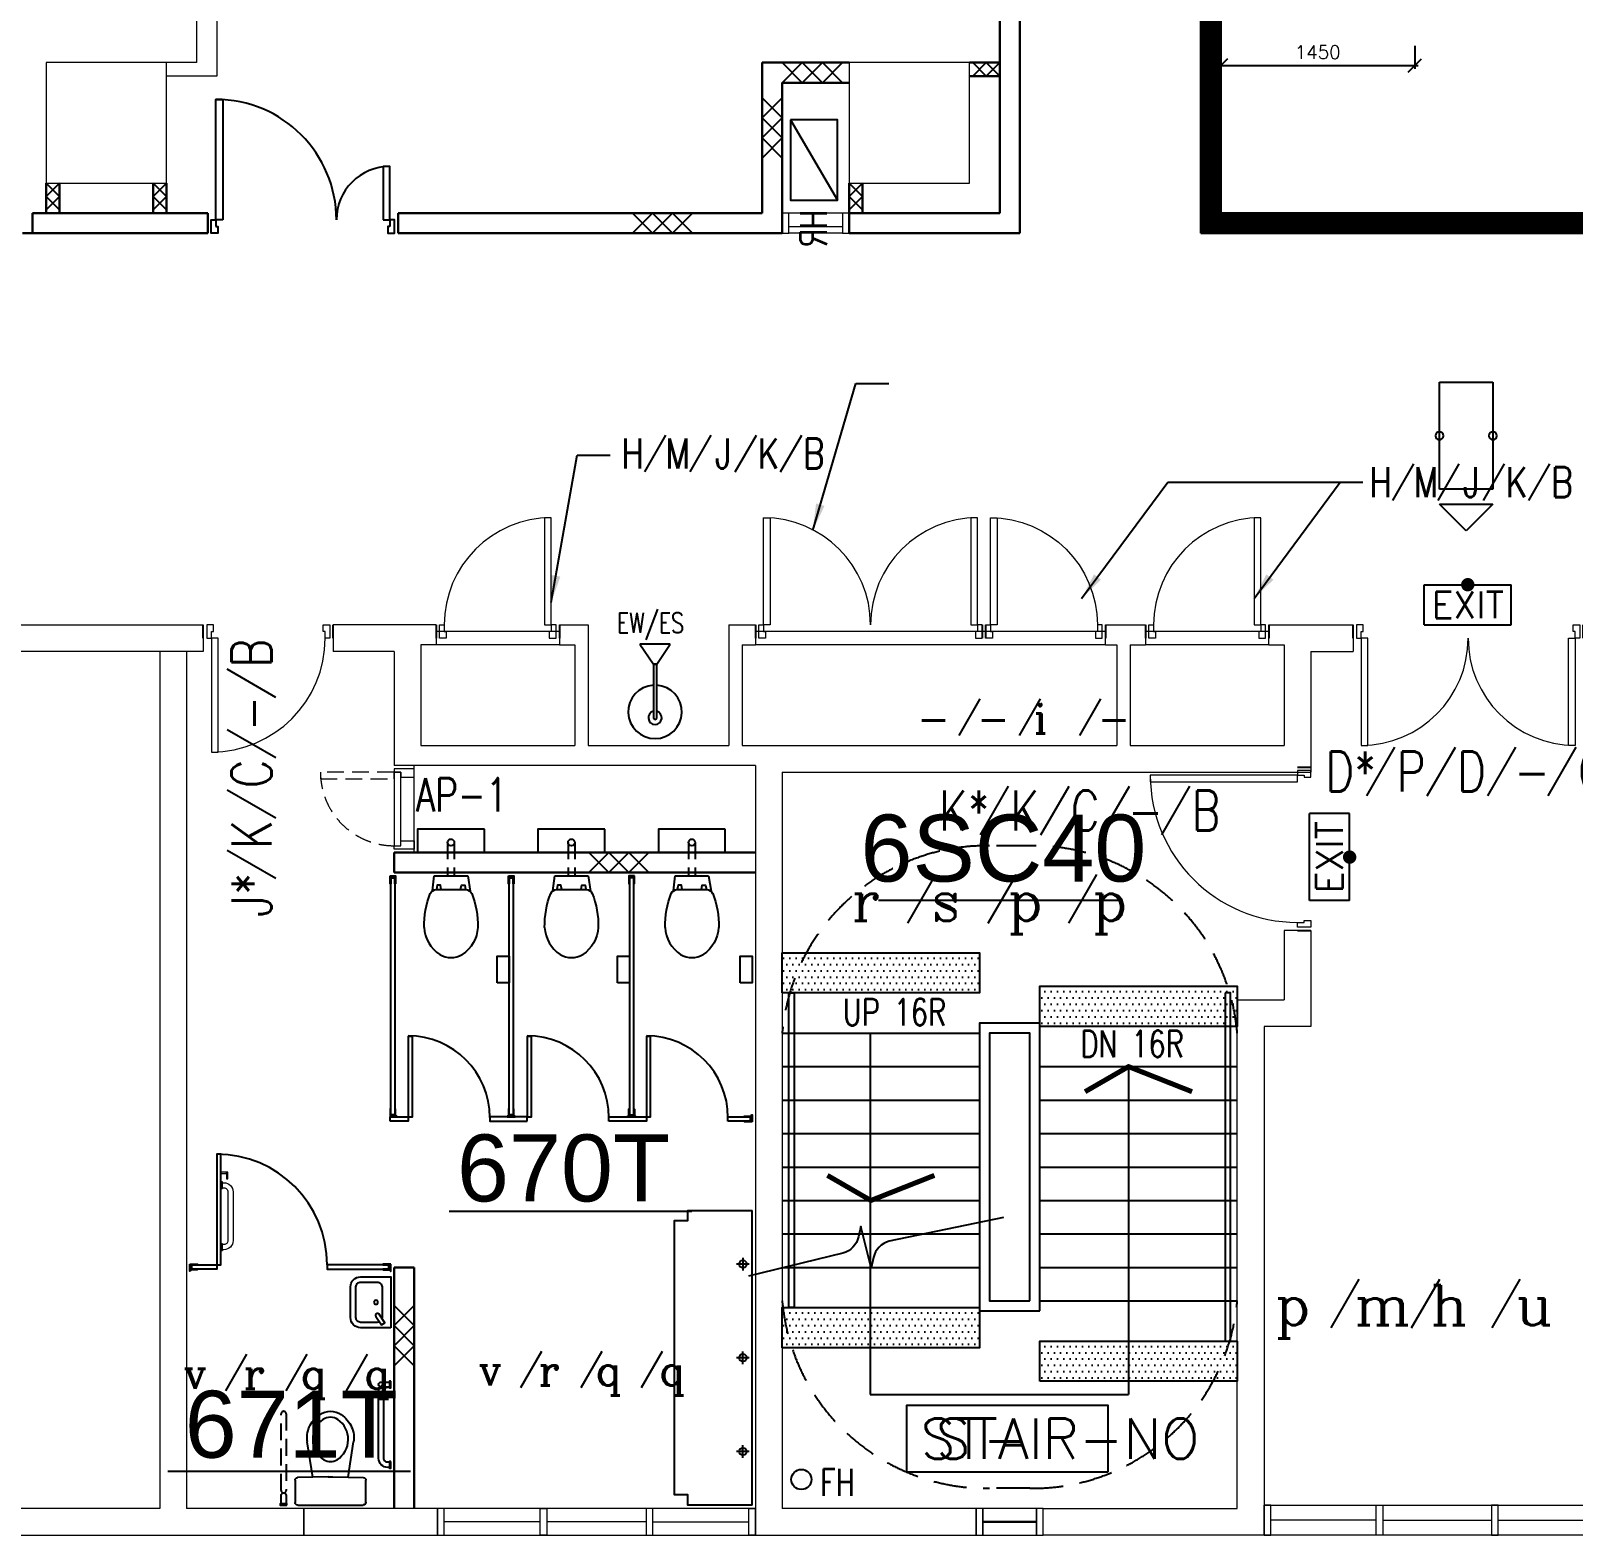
# Model space of a CAD drawing. Header units: millimetres. Extents: x -68474 to 336700, y -113450 to 53663.
# Drawn here: x 221436 to 232959, y -49550 to -38313 of the extents above; entities that cross this region are included whole.
import ezdxf
from ezdxf.enums import TextEntityAlignment as Align

# ---------------------------------------------------------------- set-up
doc = ezdxf.new("R2010")
doc.units = ezdxf.units.MM
doc.header["$LTSCALE"] = 1000
doc.linetypes.add('EC-6thFloor-s6148$0$HIDDEN', pattern=[0.375, 0.25, -0.125])
doc.linetypes.add('EC-6thFloor-s6148$0$HIDDEN2', pattern=[0.1875, 0.125, -0.0625])
for name, color, linetype in [('EC-6thFloor-s6148$0$56', 1, 'Continuous'), ('EC-6thFloor-s6148$0$E-blockwall', 1, 'Continuous'), ('EC-6thFloor-s6148$0$E-fire service', 5, 'Continuous'), ('EC-6thFloor-s6148$0$E-fittment', 13, 'Continuous'), ('EC-6thFloor-s6148$0$ESTAIR', 2, 'Continuous'), ('EC-6thFloor-s6148$0$FS', 5, 'Continuous'), ('EC-6thFloor-s6148$0$MK-DOOR', 2, 'Continuous'), ('EC-6thFloor-s6148$0$MK-FIN', 6, 'Continuous'), ('EC-6thFloor-s6148$0$o-ht', 7, 'Continuous'), ('EC-6thFloor-s6148$0$RAIL', 4, 'Continuous'), ('EC-6thFloor-s6148$0$RM-ID', 3, 'Continuous'), ('EC-6thFloor-s6148$0$TAC-TILE', 9, 'Continuous'), ('EC-6thFloor-s6148$0$TEXT-E', 2, 'Continuous'), ('EC-6thFloor-s6148$0$TOILET PARTITION', 2, 'Continuous'), ('EC-6thFloor-s6148$0$WC', 2, 'Continuous')]:
    doc.layers.add(name, color=color, linetype=linetype)
for name, color, linetype, lineweight in [('EC-6thFloor-s6148$0$ECOLUMN', 7, 'Continuous', 20), ('EC-6thFloor-s6148$0$EDOOR', 5, 'Continuous', 13), ('EC-6thFloor-s6148$0$EPARTITION', 1, 'Continuous', 18), ('EC-6thFloor-s6148$0$ESERVICE', 13, 'Continuous', 20), ('EC-6thFloor-s6148$0$ETHIN', 5, 'Continuous', 13), ('EC-6thFloor-s6148$0$EWALL', 3, 'Continuous', 30), ('EC-6thFloor-s6148$0$EWINDOW', 9, 'Continuous', 9)]:
    doc.layers.add(name, color=color, linetype=linetype, lineweight=lineweight)
doc.styles.add('EC-6thFloor-s6148$0$20S', font='SIMPLEX', dxfattribs={"width": 0.8, "height": 2})
doc.styles.add('EC-6thFloor-s6148$0$ROMANC', font='ROMANC.SHX')
doc.styles.add('EC-6thFloor-s6148$0$ROMANS', font='ROMANS', dxfattribs={"height": 0.2})
doc.styles.add('EC-6thFloor-s6148$0$STANDARD', font='SIMPLEX')
doc.styles.add('EC-6thFloor-s6148$0$T1', font='arial.ttf')
doc.dimstyles.new('EC-6thFloor-s6148$0$DIM-100', dxfattribs={"dimscale": 100, "dimtxt": 2.5, "dimasz": 2, "dimexe": 1, "dimexo": 2, "dimgap": 1, "dimtad": 1, "dimdec": 3, "dimdsep": 46, "dimtxsty": 'EC-6thFloor-s6148$0$ROMANS', "dimblk1": 'EC-6thFloor-s6148$0$_Oblique', "dimblk2": 'EC-6thFloor-s6148$0$_Oblique', "dimsah": 1, "dimcen": 1, "dimdle": 1, "dimclrd": 256, "dimclre": 256, "dimclrt": 2, "dimadec": 0, "dimazin": 0, "dimtfac": 1, "dimtdec": 3, "dimtix": 1, "dimtmove": 2, "dimatfit": 3, "dimfxl": 1, "dimtolj": 1, "dimlwd": -1, "dimlwe": -1, "dimarcsym": 0})
doc.dimstyles.new('EC-6thFloor-s6148$0$new', dxfattribs={"dimscale": 50, "dimtxt": 2, "dimasz": 2, "dimexe": 0.5, "dimexo": 2, "dimgap": 1, "dimtad": 1, "dimdec": 0, "dimzin": 0, "dimdsep": 46, "dimtxsty": 'EC-6thFloor-s6148$0$STANDARD', "dimblk": 'EC-6thFloor-s6148$0$_Oblique', "dimcen": 2, "dimdle": 0.5, "dimclrt": 3, "dimadec": 0, "dimazin": 0, "dimtfac": 1, "dimtdec": 0, "dimtofl": 0, "dimtmove": 0, "dimatfit": 0, "dimfxl": 1, "dimtolj": 1, "dimtzin": 0, "dimarcsym": 0})

# ---------------------------------------------------------------- blocks, each defined once
blk = doc.blocks.new('EC-6thFloor-s6148$0$_Oblique')
at = {"color": 0, "linetype": 'ByBlock', "lineweight": -2}
blk.add_line((-0.5, -0.5), (0.5, 0.5), dxfattribs=at)
blk = doc.blocks.new('*D380')
at = {"layer": 'DEFPOINTS', "color": 0, "transparency": 16777216}
for p in [(230326, -38325), (231776, -38325), (231776, -38572)]:
    blk.add_point(p, dxfattribs=at)
at = {"layer": 'EC-6thFloor-s6148$0$o-ht', "color": 0, "lineweight": -2, "transparency": 16777216}
for p, q in [((230326, -38425), (230326, -38597)), ((231776, -38425), (231776, -38597)), ((230301, -38572), (231801, -38572))]:
    blk.add_line(p, q, dxfattribs=at)
at = {"layer": 'EC-6thFloor-s6148$0$o-ht', "color": 0, "lineweight": -2, "transparency": 16777216, "xscale": 100, "yscale": 100, "zscale": 100, "rotation": 180}
blk.add_blockref('EC-6thFloor-s6148$0$_Oblique', (230326, -38572), dxfattribs=at)
at = {"layer": 'EC-6thFloor-s6148$0$o-ht', "color": 0, "lineweight": -2, "transparency": 16777216, "xscale": 100, "yscale": 100, "zscale": 100}
blk.add_blockref('EC-6thFloor-s6148$0$_Oblique', (231776, -38572), dxfattribs=at)
at = {"layer": 'EC-6thFloor-s6148$0$o-ht', "color": 3, "transparency": 16777216, "insert": (231051, -38472), "char_height": 100, "attachment_point": 5, "style": 'EC-6thFloor-s6148$0$STANDARD'}
blk.add_mtext('\\A1;1450', dxfattribs=at)
blk = doc.blocks.new('EC-6thFloor-s6148$0$BLOCK150')
for p, q in [((0, 0), (150, 150)), ((150, 0), (0, 150)), ((300, 0), (150, 150)), ((150, 0), (300, 150)), ((300, 0), (450, 150)), ((450, 0), (300, 150))]:
    blk.add_line(p, q)
blk = doc.blocks.new('EC-6thFloor-s6148$0$BLOCK100_1')
for p, q in [((0, 200), (-100, 100)), ((0, 100), (-100, 200)), ((0, 0), (-100, 100)), ((0, 100), (-100, 0))]:
    blk.add_line(p, q)
blk = doc.blocks.new('EC-6thFloor-s6148$0$dr_s_800')
for points in [[(-110, 100), (-60, 100), (-60, 900), (-110, 900)], [(-860, 50), (-845, 50), (-845, 0), (-845, 0), (-845, 0), (-895, 0), (-895, 100), (-895, 100), (-895, 100), (-860, 100)], [(-60, 50), (-75, 50), (-75, 0), (-75, 0), (-75, 0), (-25, 0), (-25, 100), (-25, 100), (-25, 100), (-60, 100)]]:
    blk.add_lwpolyline(points, close=True)
at = {"color": 1}
blk.add_arc((-60, 100), 800, 90, 180, dxfattribs=at)
at = {"layer": 'DEFPOINTS'}
for p, q in [((-920, 100), (-920, 0)), ((0, 100), (0, 0))]:
    blk.add_line(p, q, dxfattribs=at)
blk = doc.blocks.new('EC-6thFloor-s6148$0$dr_d_1600')
for points in [[(-1610, 100), (-1660, 100), (-1660, 900), (-1610, 900)], [(-110, 100), (-60, 100), (-60, 900), (-110, 900)], [(-1660, 50), (-1645, 50), (-1645, 0), (-1645, 0), (-1645, 0), (-1695, 0), (-1695, 100), (-1695, 100), (-1695, 100), (-1660, 100)], [(-60, 50), (-75, 50), (-75, 0), (-75, 0), (-75, 0), (-25, 0), (-25, 100), (-25, 100), (-25, 100), (-60, 100)]]:
    blk.add_lwpolyline(points, close=True)
at = {"color": 1}
for centre, start, end in [((-1660, 100), 0, 90), ((-60, 100), 90, 180)]:
    blk.add_arc(centre, 800, start, end, dxfattribs=at)
at = {"layer": 'DEFPOINTS'}
for p, q in [((-1720, 100), (-1720, 0)), ((0, 100), (0, 0))]:
    blk.add_line(p, q, dxfattribs=at)
blk = doc.blocks.new('EC-6thFloor-s6148$0$MK-DOOR')
at = {"color": 1}
for p, q in [((99.5, -21.2), (239.5, 221.2)), ((400.4, -21.2), (540.4, 221.2)), ((701.3, -21.2), (841.3, 221.2)), ((1002.2, -21.2), (1142.2, 221.2))]:
    blk.add_line(p, q, dxfattribs=at)
at = {"style": 'EC-6thFloor-s6148$0$20S', "width": 0.8}
for tag, p in [('1', (19, 100)), ('2', (319.9, 100)), ('3', (620.9, 100)), ('4', (921.8, 100)), ('5', (1222.7, 100))]:
    blk.add_attdef(tag, text='', height=200, dxfattribs=at).set_placement(p, align=Align.MIDDLE)
blk = doc.blocks.new('EC-6thFloor-s6148$0$mk-fin1')
at = {"color": 1}
for p, q in [((280.6, -13.1), (420.6, 229.3)), ((681.6, -13.1), (821.5, 229.3)), ((1082.5, -13.1), (1222.4, 229.3))]:
    blk.add_line(p, q, dxfattribs=at)
at = {"style": 'EC-6thFloor-s6148$0$ROMANC'}
for tag, p in [('1', (85.1, 0)), ('2', (397, 0)), ('3', (776, 0)), ('4', (1198, 0))]:
    blk.add_attdef(tag, p, '', height=200, dxfattribs=at)
blk = doc.blocks.new('EC-6thFloor-s6148$0$FS5A')
for p, q in [((-325, 0), (-325, 300)), ((-325, 300), (325, 300)), ((325, 0), (325, 300)), ((-325, 0), (325, 0))]:
    blk.add_line(p, q)
at = {"const_width": 50}
blk.add_lwpolyline([(-25, 0, 1), (25, 0, 1)], format="xyb", close=True, dxfattribs=at)
at = {"color": 2, "style": 'EC-6thFloor-s6148$0$STANDARD'}
blk.add_text('EXIT', height=200, dxfattribs=at).set_placement((0, 150), align=Align.MIDDLE)
blk = doc.blocks.new('EC-6thFloor-s6148$0$FS5B')
for p, q in [((-325, 0), (-325, 300)), ((-325, 300), (325, 300)), ((325, 0), (325, 300)), ((-325, 0), (325, 0))]:
    blk.add_line(p, q)
at = {"const_width": 50}
blk.add_lwpolyline([(-25, 300, 1), (25, 300, 1)], format="xyb", close=True, dxfattribs=at)
at = {"color": 2, "style": 'EC-6thFloor-s6148$0$STANDARD'}
blk.add_text('EXIT', height=200, dxfattribs=at).set_placement((0, 150), align=Align.MIDDLE)
blk = doc.blocks.new('EC-6thFloor-s6148$0$dr_s_1100')
for points in [[(-110, 100), (-60, 100), (-60, 1200), (-110, 1200)], [(-1160, 50), (-1145, 50), (-1145, 0), (-1145, 0), (-1145, 0), (-1195, 0), (-1195, 100), (-1195, 100), (-1195, 100), (-1160, 100)], [(-60, 50), (-75, 50), (-75, 0), (-75, 0), (-75, 0), (-25, 0), (-25, 100), (-25, 100), (-25, 100), (-60, 100)]]:
    blk.add_lwpolyline(points, close=True)
at = {"color": 1}
blk.add_arc((-60, 100), 1100, 90, 180, dxfattribs=at)
at = {"layer": 'DEFPOINTS'}
for p, q in [((-1220, 100), (-1220, 0)), ((0, 100), (0, 0))]:
    blk.add_line(p, q, dxfattribs=at)
blk = doc.blocks.new('EC-6thFloor-s6148$0$FS')
blk.add_circle((0, 0), 75)
at = {"style": 'EC-6thFloor-s6148$0$STANDARD', "width": 0.75}
for tag, p, height in [('FS', (-638, -75), 200), ('2', (-329, -75), 100)]:
    blk.add_attdef(tag, p, '', height=height, dxfattribs=at)
blk = doc.blocks.new('EC-6thFloor-s6148$0$dr_s_850')
for points in [[(-110, 100), (-60, 100), (-60, 950), (-110, 950)], [(-910, 50), (-895, 50), (-895, 0), (-895, 0), (-895, 0), (-945, 0), (-945, 100), (-945, 100), (-945, 100), (-910, 100)], [(-60, 50), (-75, 50), (-75, 0), (-75, 0), (-75, 0), (-25, 0), (-25, 100), (-25, 100), (-25, 100), (-60, 100)]]:
    blk.add_lwpolyline(points, close=True)
at = {"color": 1}
blk.add_arc((-60, 100), 850, 90, 180, dxfattribs=at)
at = {"layer": 'DEFPOINTS'}
for p, q in [((-970, 100), (-970, 0)), ((0, 100), (0, 0))]:
    blk.add_line(p, q, dxfattribs=at)
blk = doc.blocks.new('EC-6thFloor-s6148$0$door rail')
for points in [[(-306, 0), (-306, -10), (-256, -10), (-256, 0)], [(156, 0), (156, -10), (206, -10), (206, 0)], [(230, -40), (230, -50), (280, -50), (280, -40)], [(270, -40), (280, -40), (280, 0), (270, 0)]]:
    blk.add_lwpolyline(points, close=True)
for points in [[(200, -10), (200, -22, -0.414214), (132, -90), (-232, -90, -0.414214), (-300, -22), (-300, -10)], [(162, -10), (162, -22, -0.414214), (132, -52), (-232, -52, -0.414214), (-262, -22), (-262, -10)]]:
    blk.add_lwpolyline(points, format="xyb")
blk = doc.blocks.new('EC-6thFloor-s6148$0$wc_type1_p')
at = {"linetype": 'EC-6thFloor-s6148$0$HIDDEN2'}
for p, q in [((-25, 250), (-25, 0)), ((25, 250), (25, 0))]:
    blk.add_line(p, q, dxfattribs=at)
for p, q in [((-125, 0), (-143, -115)), ((125, 0), (-125, 0)), ((109, -103), (-110, -103)), ((138, -112), (125, 0))]:
    blk.add_line(p, q)
blk.add_lwpolyline([(-250, 350), (250, 350), (250, 175), (-250, 175)], close=True)
for points in [[(-72, -103), (-78, -69), (-103, -69), (-109, -103)], [(72, -103), (78, -69), (103, -69), (109, -103)]]:
    blk.add_lwpolyline(points)
for points in [[(-200, -385, 0.237657), (-85, -588, 0.25773)], [(200, -385, -0.237657), (84, -588, -0.25773)], [(84, -588, -0.26718), (-85, -588, -3.444273)]]:
    blk.add_lwpolyline(points, format="xyb")
for centre, radius, start, end in [((-110, -153), 50, 90, 154.6389), ((109, -153), 50, 25.3611, 90), ((467, -373), 668, 158.7678, 181.056), ((-468, -373), 668, 358.944, 21.2322)]:
    blk.add_arc(centre, radius, start, end)
at = {"extrusion": (0, 0, -1)}
blk.add_ellipse((0, 250), major_axis=(17.7, 17.7), ratio=1, start_param=0.785398, end_param=7.068583, dxfattribs=at)
blk = doc.blocks.new('EC-6thFloor-s6148$0$WC2', base_point=(-30532, 39856))
at = {"layer": 'EC-6thFloor-s6148$0$WC'}
for p, q in [((-30797, 39671), (-30797, 39836)), ((-30777, 39856), (-30287, 39856)), ((-30267, 39836), (-30267, 39671)), ((-30550, 39646), (-30778, 39651)), ((-30664, 39648), (-30705, 39385)), ((-30514, 39646), (-30287, 39651)), ((-30400, 39648), (-30359, 39385))]:
    blk.add_line(p, q, dxfattribs=at)
blk.add_lwpolyline([(-30483, 39518, -0.532735), (-30476, 39217, -0.289578), (-30588, 39217, -0.532735), (-30581, 39518, -0.261816)], format="xyb", close=True, dxfattribs=at)
for centre, radius, start, end in [((-30777, 39836), 20, 90, 180), ((-30287, 39835), 20, 0, 90), ((-30777, 39671), 20, 180, 268.7241), ((-30532, 40446), 800, 268.7241, 271.2759), ((-30287, 39671), 20, 271.2759, 0), ((-30507, 39354), 200, 171.1648, 203.6716), ((-30557, 39354), 200, 336.3284, 8.8352), ((-30484, 39365), 226, 203.6716, 234.991), ((-30532, 39306), 150, 237.7003, 302.2997), ((-30581, 39365), 226, 305.009, 336.3284)]:
    blk.add_arc(centre, radius, start, end, dxfattribs=at)
blk = doc.blocks.new('EC-6thFloor-s6148$0$BASIN-D')
for points in [[(-190, 0), (-190, -225, 0.414214), (-115, -300), (115, -300, 0.414214), (190, -225), (190, 0)], [(-106, -111), (-169, -70), (-153, -45), (-90, -86, -1)]]:
    blk.add_lwpolyline(points, format="xyb", close=True)
blk.add_lwpolyline([(-147, -85, 0.11136), (-150, -100), (-150, -225, 0.414214), (-115, -260), (115, -260, 0.414214), (150, -225), (150, -100, 0.414214), (115, -65), (-115, -65, 0.046026), (-121, -66, 0.116071)], format="xyb")
blk.add_circle((0, -110), 15)

msp = doc.modelspace()

# ---------------------------------------------------------------- hatches: boundary and pattern name
at = {"layer": 'EC-6thFloor-s6148$0$o-ht'}
h = msp.add_hatch(dxfattribs=at)
h.set_pattern_fill('ANSI31', color=256, scale=50, style=0)
h.set_pattern_definition([(45, (0, 0), (-4.41941738, 4.41941738), [])])
h.paths.add_polyline_path([(230326.5, -32010), (230176.5, -32010), (230176.5, -39825), (236320.5, -39825), (236320.5, -39675), (230326.5, -39675)])
h.paths.add_polyline_path([(233650, -39450), (233550, -39450), (233550, -39675), (233650, -39675)], flags=17)
h.paths.add_polyline_path([(234450, -39450), (234350, -39450), (234350, -39675), (234450, -39675)], flags=17)
at = {"layer": 'EC-6thFloor-s6148$0$TAC-TILE'}
h = msp.add_hatch(dxfattribs=at)
h.set_pattern_fill('DOTS', scale=750, angle=360, style=0)
h.set_pattern_definition([(180, (220192.75, -34318.24), (-23.4375, -46.875), [0, -46.875])])
h.paths.add_polyline_path([(227050, -45500), (227050, -45200), (228525, -45200), (228525, -45500)])
h = msp.add_hatch(dxfattribs=at)
h.set_pattern_fill('DOTS', scale=750, angle=360, style=0)
h.set_pattern_definition([(180, (222192.75, -34568.24), (-23.4375, -46.875), [0, -46.875])])
h.paths.add_polyline_path([(228975, -45750), (228975, -45450), (230450, -45450), (230450, -45750)])
h = msp.add_hatch(dxfattribs=at)
h.set_pattern_fill('DOTS', scale=750, angle=360, style=0)
h.set_pattern_definition([(180, (220192.75, -36968.24), (-23.4375, -46.875), [0, -46.875])])
h.paths.add_polyline_path([(227050, -48150), (227050, -47850), (228525, -47850), (228525, -48150)])
h = msp.add_hatch(dxfattribs=at)
h.set_pattern_fill('DOTS', scale=750, angle=360, style=0)
h.set_pattern_definition([(180, (222192.75, -37218.24), (-23.4375, -46.875), [0, -46.875])])
h.paths.add_polyline_path([(228975, -48400), (228975, -48100), (230450, -48100), (230450, -48400)])

# ---------------------------------------------------------------- linework, layer by layer
at = {"color": 7}
msp.add_line((227112.6, -38977.3), (227462.6, -39577.3), dxfattribs=at)
for points in [[(222869.5, -39725), (222819.5, -39725), (222819.5, -38825), (222869.5, -38825)], [(227112.6, -38977.3), (227112.6, -39577.3), (227462.6, -39577.3), (227462.6, -38977.3)], [(224069.5, -39725), (224119.5, -39725), (224119.5, -39325), (224069.5, -39325)], [(222819.5, -39775), (222834.5, -39775), (222834.5, -39825), (222834.5, -39825), (222834.5, -39825), (222784.5, -39825), (222784.5, -39725), (222784.5, -39725), (222784.5, -39725), (222819.5, -39725)], [(224119.5, -39775), (224104.5, -39775), (224104.5, -39825), (224104.5, -39825), (224104.5, -39825), (224154.5, -39825), (224154.5, -39725), (224154.5, -39725), (224154.5, -39725), (224119.5, -39725)], [(229482.3, -49078.9), (227982.3, -49078.9), (227982.3, -48578.9), (229482.3, -48578.9)]]:
    msp.add_lwpolyline(points, close=True, dxfattribs=at)
for centre, radius, start, end in [((222819.5, -39725), 900, 0, 90), ((224119.5, -39725), 400, 90, 180)]:
    msp.add_arc(centre, radius, start, end, dxfattribs=at)
at = {"layer": 'EC-6thFloor-s6148$0$56', "color": 7, "linetype": 'Continuous'}
msp.add_lwpolyline([(232360.1, -41337.5), (232360.1, -41336.9), (232359.8, -41336.9), (232359.8, -41337.5)], close=True, dxfattribs=at)
at = {"layer": 'EC-6thFloor-s6148$0$E-fittment', "color": 7}
for p, q in [((225987.5, -42894), (226087.5, -43044)), ((226212.5, -42894), (225987.5, -42894)), ((226112.5, -43044), (226212.5, -42894)), ((226112.5, -43044), (226087.5, -43044)), ((226087.5, -43044), (226112.5, -43044)), ((226087.5, -43044), (226087.5, -43444)), ((226112.5, -43444), (226112.5, -43044)), ((226825, -49325), (226825, -47125)), ((226804.1, -47525), (226709.1, -47525)), ((226756.6, -47477.5), (226756.6, -47572.5)), ((226804.1, -48225), (226709.1, -48225)), ((226756.6, -48272.5), (226756.6, -48177.5)), ((226804.1, -48925), (226709.1, -48925)), ((226756.6, -48972.5), (226756.6, -48877.5))]:
    msp.add_line(p, q, dxfattribs=at)
for points in [[(224919.2, -45425), (224919.2, -45225), (225009, -45225), (225009, -45425), (224919.2, -45425)], [(225819.2, -45425), (225819.2, -45225), (225909, -45225), (225909, -45425), (225819.2, -45425)], [(226735.2, -45425), (226735.2, -45225), (226825, -45225), (226825, -45425), (226735.2, -45425)], [(226825, -49325), (226345, -49325), (226345, -49250), (226245, -49250), (226245, -47200), (226345, -47200), (226345, -47125), (226825, -47125)], [(224103, -48406), (224115, -48406)]]:
    msp.add_lwpolyline(points, dxfattribs=at)
for points in [[(224115, -48444), (224054, -48444, -1), (224054, -48406), (224115, -48406)], [(224115, -49044), (224103, -49044, -0.4142136), (224035, -48976), (224035, -48474, -0.1277819), (224043.6, -48440.9)], [(224115, -49006), (224103, -49006, -0.4142136), (224073, -48976), (224073, -48474, -0.4142136), (224103, -48444), (224115, -48444)], [(223306, -49315), (223306, -49254, -1), (223344, -49254), (223344, -49315)]]:
    msp.add_lwpolyline(points, format="xyb", dxfattribs=at)
for points in [[(224125, -48400), (224115, -48400), (224115, -48450), (224125, -48450)], [(224125, -49000), (224115, -49000), (224115, -49050), (224125, -49050)], [(223350, -49325), (223350, -49315), (223300, -49315), (223300, -49325)], [(223350, -49325), (223350, -49315), (223300, -49315), (223300, -49325)]]:
    msp.add_lwpolyline(points, close=True, dxfattribs=at)
at = {"layer": 'EC-6thFloor-s6148$0$E-fittment', "color": 7, "linetype": 'EC-6thFloor-s6148$0$HIDDEN2'}
msp.add_lwpolyline([(223306, -49216), (223306, -48644, -1), (223344, -48644), (223344, -49216, -1)], format="xyb", close=True, dxfattribs=at)
at = {"layer": 'EC-6thFloor-s6148$0$E-fittment', "color": 7}
for centre in [(226756.6, -47525), (226756.6, -48225), (226756.6, -48925)]:
    msp.add_circle(centre, 28.1, dxfattribs=at)
for centre, major_axis, ratio, start_param, end_param in [((226100, -43400), (200, 0), 1, 1.6333069, 7.7914107), ((226100, -43444), (-35.4, 35.4), 1, -0.5327179, 5.2451069), ((226100, -43444), (9.37, 9.37), 0.8955315, 2.3011372, 5.4427298)]:
    msp.add_ellipse(centre, major_axis=major_axis, ratio=ratio, start_param=start_param, end_param=end_param, dxfattribs=at)
at = {"layer": 'EC-6thFloor-s6148$0$ECOLUMN', "color": 7}
for p, q in [((222450, -38550), (221550, -38550)), ((221550, -38550), (221550, -39450)), ((222450, -39450), (222450, -38550)), ((228450, -38550), (227550, -38550)), ((227550, -38550), (227550, -39450)), ((228450, -39450), (228450, -38550)), ((221550, -39450), (222450, -39450)), ((227550, -39450), (228450, -39450)), ((223695, -42750), (223695, -42950)), ((224465, -42750), (223695, -42750)), ((224465, -42750), (224465, -42900)), ((225385, -42750), (225385, -42900)), ((225385, -42750), (225600, -42750)), ((225600, -42750), (225600, -43650)), ((226650, -42750), (226850, -42750)), ((226650, -42750), (226650, -43650)), ((226850, -42750), (226850, -42900)), ((229465, -42900), (229465, -42750)), ((229465, -42750), (229765, -42750)), ((229765, -42750), (229765, -42900)), ((230685, -42900), (230685, -42750)), ((230685, -42750), (231315, -42750)), ((231315, -42750), (231315, -42950)), ((222400, -42950), (222400, -49350)), ((222600, -42950), (222600, -49350)), ((224150, -42950), (223695, -42950)), ((224150, -42950), (224150, -43800)), ((224465, -42900), (224350, -42900)), ((224350, -42900), (224350, -43650)), ((225385, -42900), (225500, -42900)), ((225500, -42900), (225500, -43650)), ((226750, -42900), (226850, -42900)), ((226750, -42900), (226750, -43650)), ((229465, -42900), (229550, -42900)), ((229550, -42900), (229550, -43650)), ((229650, -42900), (229765, -42900)), ((229650, -42900), (229650, -43650)), ((230685, -42900), (230800, -42900)), ((230800, -42900), (230800, -43650)), ((231000, -42950), (231315, -42950)), ((231000, -42950), (231000, -43850)), ((224350, -43650), (225500, -43650)), ((225600, -43650), (226650, -43650)), ((226750, -43650), (229550, -43650)), ((229650, -43650), (230800, -43650)), ((226850, -43800), (224150, -43800)), ((226850, -43800), (226850, -49550)), ((227050, -43850), (227050, -49350)), ((227050, -43850), (231000, -43850)), ((230800, -45032.5), (230800, -45550)), ((231000, -45032.5), (230800, -45032.5)), ((231000, -45032.5), (231000, -45750)), ((230450, -45550), (230800, -45550))]:
    msp.add_line(p, q, dxfattribs=at)
for points in [[(218525, -42750), (222725, -42750), (222725, -42950), (218525, -42950)], [(223475, -49550), (224475, -49550), (224475, -49350), (223475, -49350)]]:
    msp.add_lwpolyline(points, close=True, dxfattribs=at)
for points in [[(230650, -49550), (230650, -49550), (229000, -49550), (229000, -49350), (230450, -49350), (230450, -45550)], [(231000, -45750), (230650, -45750), (230650, -49550), (230650, -49550)], [(222400, -49350), (220425, -49350), (220425, -49550), (223475, -49550), (223475, -49350), (222600, -49350)], [(226850, -49550), (226850, -49550), (226850, -49550), (228500, -49550), (228500, -49350), (227050, -49350)]]:
    msp.add_lwpolyline(points, dxfattribs=at)
at = {"layer": 'EC-6thFloor-s6148$0$EPARTITION', "color": 7}
for points in [[(222825, -29300), (222825, -38650), (222450, -38650)], [(222675, -29300), (222675, -38550), (222450, -38550)]]:
    msp.add_lwpolyline(points, dxfattribs=at)
at = {"layer": 'EC-6thFloor-s6148$0$ESERVICE'}
msp.add_line((224300, -44450), (224300, -43800), dxfattribs=at)
at = {"layer": 'EC-6thFloor-s6148$0$ESERVICE', "linetype": 'EC-6thFloor-s6148$0$HIDDEN2'}
msp.add_lwpolyline([(223600, -43850), (223600, -43900), (224150, -43900), (224150, -43850)], close=True, dxfattribs=at)
at = {"layer": 'EC-6thFloor-s6148$0$ESERVICE'}
for points in [[(224200, -43887), (224300, -43887), (224300, -43825), (224150, -43825), (224150, -43850), (224200, -43850)], [(224150, -44400), (224200, -44400), (224200, -43850), (224150, -43850)], [(224200, -44363), (224300, -44363), (224300, -44425), (224150, -44425), (224150, -44400), (224200, -44400)]]:
    msp.add_lwpolyline(points, close=True, dxfattribs=at)
at = {"layer": 'EC-6thFloor-s6148$0$ESERVICE', "linetype": 'EC-6thFloor-s6148$0$HIDDEN2'}
msp.add_arc((224150, -43850), 550, 179.9997, 275.21564, dxfattribs=at)
at = {"layer": 'EC-6thFloor-s6148$0$ESTAIR', "color": 7}
for p, q in [((227050, -45800), (228525, -45800)), ((227706, -45800), (227706, -48500)), ((227050, -46050), (228525, -46050)), ((228975, -46050), (230450, -46050)), ((229637.5, -46037.5), (229637.5, -48500)), ((227050, -46300), (228525, -46300)), ((228975, -46300), (230450, -46300)), ((227050, -46550), (228525, -46550)), ((228975, -46550), (230450, -46550)), ((227050, -46800), (228525, -46800)), ((228975, -46800), (230450, -46800)), ((227050, -47050), (228525, -47050)), ((228975, -47050), (230450, -47050)), ((227050, -47300), (228525, -47300)), ((228975, -47300), (230450, -47300)), ((227050, -47550), (228525, -47550)), ((228975, -47550), (230450, -47550)), ((228975, -47800), (230450, -47800)), ((227706, -48500), (229637.5, -48500))]:
    msp.add_line(p, q, dxfattribs=at)
at = {"layer": 'EC-6thFloor-s6148$0$ESTAIR', "color": 7, "linetype": 'EC-6thFloor-s6148$0$HIDDEN'}
for points in [[(230450, -45800, 0.3926446), (228900, -44400), (228600, -44400, 0.3926446), (227050, -45800)], [(230450, -47800, -0.3926446), (228900, -49200), (228600, -49200, -0.3926446), (227050, -47800)]]:
    msp.add_lwpolyline(points, format="xyb", dxfattribs=at)
at = {"layer": 'EC-6thFloor-s6148$0$ESTAIR', "color": 7, "const_width": 37.5}
for points in [[(229312.7, -46237.5), (229637.5, -46050), (230112.2, -46237.5)], [(227387.7, -46862.5), (227712.5, -47050), (228187.2, -46862.5)]]:
    msp.add_lwpolyline(points, dxfattribs=at)
at = {"layer": 'EC-6thFloor-s6148$0$ESTAIR', "color": 7}
msp.add_lwpolyline([(228703.7, -47176.4), (227849.8, -47354.7, 0.284079), (227732.7, -47475.6), (227715.6, -47553.8), (227637, -47243.6), (227619.9, -47321.7, -0.284079), (227502.9, -47442.6), (226798.2, -47614.8)], format="xyb", dxfattribs=at)
at = {"layer": 'EC-6thFloor-s6148$0$ETHIN', "color": 7}
for p, q in [((225385, -42800), (224465, -42800)), ((229465, -42800), (226850, -42800)), ((230685, -42800), (229765, -42800)), ((225385, -42900), (224465, -42900)), ((229465, -42900), (226850, -42900)), ((230685, -42900), (229765, -42900))]:
    msp.add_line(p, q, dxfattribs=at)
at = {"layer": 'EC-6thFloor-s6148$0$EWALL', "color": 7}
for p, q in [((228675, -32010), (228675, -39675)), ((228825, -32010), (228825, -39825)), ((230176.5, -32010), (230176.5, -39825)), ((230326.5, -32010), (230326.5, -39675)), ((227550, -38550), (226900, -38550)), ((226900, -38550), (226900, -39675)), ((228450, -38550), (228675, -38550)), ((227050, -38700), (227050, -39825)), ((227550, -38700), (227050, -38700)), ((228450, -38650), (228675, -38650)), ((221550, -39675), (221550, -39450)), ((221650, -39675), (221650, -39450)), ((222350, -39675), (222350, -39450)), ((222450, -39675), (222450, -39450)), ((227550, -39825), (227550, -39450)), ((227650, -39675), (227650, -39450)), ((221448.8, -39675), (222759.5, -39675)), ((221448.8, -39825), (221448.8, -39675)), ((222759.5, -39825), (222759.5, -39675)), ((224179.5, -39825), (224179.5, -39675)), ((226900, -39675), (224179.5, -39675)), ((228675, -39675), (227550, -39675)), ((236320.5, -39675), (230326.5, -39675)), ((222759.5, -39825), (221373.8, -39825)), ((227050, -39825), (224179.5, -39825)), ((228825, -39825), (227550, -39825)), ((236320.5, -39825), (230176.5, -39825)), ((224150, -44450), (224150, -44600)), ((226850, -44450), (224150, -44450)), ((226850, -44600), (224150, -44600)), ((224150, -49350), (224150, -47550)), ((224300, -49350), (224300, -47550))]:
    msp.add_line(p, q, dxfattribs=at)
at = {"layer": 'EC-6thFloor-s6148$0$EWALL', "color": 7, "linetype": 'Continuous'}
msp.add_line((224300, -47550), (224150, -47550), dxfattribs=at)
at = {"layer": 'EC-6thFloor-s6148$0$EWINDOW', "color": 7, "linetype": 'Continuous'}
for p, q in [((227100, -39675), (227050, -39675)), ((227050, -39675), (227050, -39825)), ((227500, -39675), (227100, -39675)), ((227100, -39825), (227100, -39675)), ((227550, -39675), (227500, -39675)), ((227500, -39675), (227500, -39825)), ((227550, -39825), (227550, -39675)), ((227050, -39825), (227100, -39825)), ((227100, -39825), (227100, -39775)), ((227100, -39775), (227500, -39775)), ((227500, -39825), (227100, -39825)), ((227500, -39775), (227500, -39825)), ((227500, -39825), (227550, -39825)), ((225241.7, -49450), (224525, -49450)), ((226033.3, -49450), (225291.7, -49450)), ((226083.3, -49450), (226800, -49450)), ((231486.7, -49437.5), (230700, -49437.5)), ((231536.7, -49437.5), (232348.3, -49437.5)), ((232398.3, -49437.5), (233200, -49437.5))]:
    msp.add_line(p, q, dxfattribs=at)
for points in [[(224475, -49550), (224525, -49550), (224525, -49350), (224475, -49350)], [(224475, -49550), (226850, -49550), (226850, -49350), (224475, -49350)], [(225291.7, -49550), (225241.7, -49550), (225241.7, -49350), (225291.7, -49350)], [(226033.3, -49550), (226083.3, -49550), (226083.3, -49350), (226033.3, -49350)], [(226850, -49550), (226800, -49550), (226800, -49350), (226850, -49350)], [(228500, -49550), (228550, -49550), (228550, -49350), (228500, -49350)], [(228550, -49445), (228950, -49445), (228950, -49350), (228550, -49350)], [(228950, -49550), (229000, -49550), (229000, -49350), (228950, -49350)], [(233250, -49550), (230650, -49550), (230650, -49325), (233250, -49325)], [(230650, -49550), (230700, -49550), (230700, -49325), (230650, -49325)], [(231536.7, -49550), (231486.7, -49550), (231486.7, -49325), (231536.7, -49325)], [(232348.3, -49550), (232398.3, -49550), (232398.3, -49325), (232348.3, -49325)], [(228550, -49550), (228950, -49550), (228950, -49455), (228550, -49455)]]:
    msp.add_lwpolyline(points, close=True, dxfattribs=at)
at = {"layer": 'EC-6thFloor-s6148$0$FS', "color": 7}
for p, q in [((231960.1, -41737.5), (231960.1, -40937.5)), ((231960.1, -40937.5), (232360.1, -40937.5)), ((232360.1, -40937.5), (232360.1, -41737.5)), ((232360.1, -41737.5), (231960.1, -41737.5)), ((231960.1, -41847.5), (232360.1, -41847.5)), ((232160.1, -42047.5), (231960.1, -41847.5)), ((232360.1, -41847.5), (232160.1, -42047.5))]:
    msp.add_line(p, q, dxfattribs=at)
for centre, start, end in [((231960.1, -41337.5), 90, 270), ((231960.1, -41337.5), 270, 90), ((232360.1, -41337.5), 90, 270), ((232360.1, -41337.5), 270, 90)]:
    msp.add_arc(centre, 30, start, end, dxfattribs=at)
at = {"layer": 'EC-6thFloor-s6148$0$RAIL', "color": 7}
for points in [[(227140, -45500), (227140, -47850), (227100, -47850), (227100, -45500)], [(230360, -45500), (230360, -48100), (230400, -48100), (230400, -45500)], [(228975, -47875), (228975, -45725), (228525, -45725), (228525, -47875)], [(228900, -47800), (228900, -45800), (228600, -45800), (228600, -47800)]]:
    msp.add_lwpolyline(points, close=True, dxfattribs=at)
at = {"layer": 'EC-6thFloor-s6148$0$RM-ID', "color": 7}
for p, q in [((227768.6, -44805.6), (229580.7, -44805.6)), ((224562.2, -47130.6), (226374.3, -47130.6)), ((222460.8, -49071.3), (224272.9, -49071.3))]:
    msp.add_line(p, q, dxfattribs=at)
at = {"layer": 'EC-6thFloor-s6148$0$TAC-TILE', "color": 7}
for points in [[(227050, -45500), (227050, -45200), (228525, -45200), (228525, -45500)], [(228975, -45750), (228975, -45450), (230450, -45450), (230450, -45750)], [(227050, -48150), (227050, -47850), (228525, -47850), (228525, -48150)], [(228975, -48400), (228975, -48100), (230450, -48100), (230450, -48400)]]:
    msp.add_lwpolyline(points, close=True, dxfattribs=at)
at = {"layer": 'EC-6thFloor-s6148$0$TOILET PARTITION', "color": 7}
for points in [[(224120, -44625), (224162, -44625), (224162, -44681, -0.4142136), (224158, -44685), (224157, -44685), (224157, -44640), (224153.5, -44640), (224153.5, -44630), (224128.5, -44630), (224128.5, -44640), (224125, -44640), (224125, -44685), (224124, -44685, -0.4142136), (224120, -44681), (224120, -44625)], [(225004, -44625), (225046, -44625), (225046, -44681, -0.4142136), (225042, -44685), (225041, -44685), (225041, -44640), (225037.5, -44640), (225037.5, -44630), (225012.5, -44630), (225012.5, -44640), (225009, -44640), (225009, -44685), (225008, -44685, -0.4142136), (225004, -44681), (225004, -44625)], [(225946, -44625), (225904, -44625), (225904, -44681, 0.4142136), (225908, -44685), (225909, -44685), (225909, -44640), (225912.5, -44640), (225912.5, -44630), (225937.5, -44630), (225937.5, -44640), (225941, -44640), (225941, -44685), (225942, -44685, 0.4142136), (225946, -44681), (225946, -44625)], [(224128.5, -46410), (224125, -46410), (224125, -46365), (224124, -46365, 0.4142136), (224120, -46369), (224120, -46425), (224172, -46425), (224172, -46424, 0.4142136), (224168, -46420), (224162, -46420), (224162, -46369, 0.4142136), (224158, -46365), (224157, -46365), (224157, -46410), (224153.5, -46410), (224153.5, -46420), (224128.5, -46420), (224128.5, -46410)], [(225012.5, -46410), (225009, -46410), (225009, -46365), (225008, -46365, 0.4142136), (225004, -46369), (225004, -46420), (224998, -46420, 0.4142136), (224994, -46424), (224994, -46425), (225056, -46425), (225056, -46424, 0.4142136), (225052, -46420), (225046, -46420), (225046, -46369, 0.4142136), (225042, -46365), (225041, -46365), (225041, -46410), (225037.5, -46410), (225037.5, -46420), (225012.5, -46420), (225012.5, -46410)], [(225937.5, -46410), (225941, -46410), (225941, -46365), (225942, -46365, -0.4142136), (225946, -46369), (225946, -46420), (225952, -46420, -0.4142136), (225956, -46424), (225956, -46425), (225894, -46425), (225894, -46424, -0.4142136), (225898, -46420), (225904, -46420), (225904, -46369, -0.4142136), (225908, -46365), (225909, -46365), (225909, -46410), (225912.5, -46410), (225912.5, -46420), (225937.5, -46420), (225937.5, -46410)], [(226825, -46462), (226769, -46462, -0.4142136), (226765, -46458), (226765, -46457), (226810, -46457), (226810, -46453.5), (226820, -46453.5), (226820, -46428.5), (226810, -46428.5), (226810, -46425), (226765, -46425), (226765, -46424, -0.4142136), (226769, -46420), (226820, -46420), (226820, -46414, -0.4142136), (226824, -46410), (226825, -46410), (226825, -46462)], [(222625, -47525), (222681, -47525, -0.4142136), (222685, -47529), (222685, -47530), (222640, -47530), (222640, -47533.5), (222630, -47533.5), (222630, -47558.5), (222640, -47558.5), (222640, -47562), (222685, -47562), (222685, -47563, -0.4142136), (222681, -47567), (222630, -47567), (222630, -47573, -0.4142136), (222626, -47577), (222625, -47577), (222625, -47525)], [(224125, -47525), (224069, -47525, 0.4142136), (224065, -47529), (224065, -47530), (224110, -47530), (224110, -47533.5), (224120, -47533.5), (224120, -47558.5), (224110, -47558.5), (224110, -47562), (224065, -47562), (224065, -47563, 0.4142136), (224069, -47567), (224120, -47567), (224120, -47573, 0.4142136), (224124, -47577), (224125, -47577), (224125, -47525)]]:
    msp.add_lwpolyline(points, format="xyb", dxfattribs=at)
for points in [[(224157, -46410), (224125, -46410), (224125, -44640), (224157, -44640)], [(225041, -46410), (225009, -46410), (225009, -44640), (225041, -44640)], [(225909, -46410), (225941, -46410), (225941, -44640), (225909, -44640)], [(224287, -45825), (224255, -45825), (224255, -46425), (224287, -46425)], [(225177, -45825), (225145, -45825), (225145, -46425), (225177, -46425)], [(226067, -45825), (226035, -45825), (226035, -46425), (226067, -46425)], [(224120, -46457), (224120, -46425), (224255, -46425), (224255, -46457)], [(225145, -46457), (225145, -46425), (224865, -46425), (224865, -46457)], [(225755, -46457), (225755, -46425), (226035, -46425), (226035, -46457)], [(226645, -46457), (226645, -46425), (226810, -46425), (226810, -46457)], [(222857, -46705), (222825, -46705), (222825, -47530), (222857, -47530)], [(222825, -47530), (222825, -47562), (222640, -47562), (222640, -47530)], [(223650, -47530), (223650, -47562), (224110, -47562), (224110, -47530)]]:
    msp.add_lwpolyline(points, close=True, dxfattribs=at)
for centre, radius in [((224255, -46430), 610), ((225145, -46430), 610), ((226035, -46430), 610), ((222825, -47530), 825)]:
    msp.add_arc(centre, radius, 0, 90, dxfattribs=at)

# ---------------------------------------------------------------- block references
at = {"layer": 'EC-6thFloor-s6148$0$E-blockwall', "xscale": -1}
for p in [(227500, -38700), (226380.5, -39825), (226054.7, -44600)]:
    msp.add_blockref('EC-6thFloor-s6148$0$BLOCK150', p, dxfattribs=at)
for name, p, rotation in [('EC-6thFloor-s6148$0$BLOCK100_1', (228675, -38650), 90), ('EC-6thFloor-s6148$0$BLOCK150', (226900, -39262.5), 270), ('EC-6thFloor-s6148$0$BLOCK100_1', (221650, -39450), 180), ('EC-6thFloor-s6148$0$BLOCK100_1', (222450, -39450), 180), ('EC-6thFloor-s6148$0$BLOCK100_1', (227650, -39450), 180), ('EC-6thFloor-s6148$0$BLOCK150', (224150, -48284.7), 270)]:
    msp.add_blockref(name, p, dxfattribs=dict(at, rotation=rotation))
at = {"layer": 'EC-6thFloor-s6148$0$E-fire service', "color": 7}
msp.add_blockref('EC-6thFloor-s6148$0$FS5B', (232172, -42750), dxfattribs=at)
at = {"layer": 'EC-6thFloor-s6148$0$E-fire service', "color": 7, "rotation": 90}
msp.add_blockref('EC-6thFloor-s6148$0$FS5A', (231289.5, -44484.9), dxfattribs=at)
at = {"layer": 'EC-6thFloor-s6148$0$E-fire service', "color": 7}
ref = msp.add_blockref('EC-6thFloor-s6148$0$FS', (227193, -49134.1), dxfattribs=at)
ref.add_attrib('FS', 'FH', (227333.2, -49255.5), dxfattribs={"layer": '0', "height": 200, "style": 'EC-6thFloor-s6148$0$STANDARD', "width": 0.75})
at = {"layer": 'EC-6thFloor-s6148$0$E-fittment', "color": 7, "xscale": -1}
for p in [(224575, -44625), (225475, -44625), (226375, -44625)]:
    msp.add_blockref('EC-6thFloor-s6148$0$wc_type1_p', p, dxfattribs=at)
for name, p, rotation in [('EC-6thFloor-s6148$0$BASIN-D', (224125, -47810.3), 270), ('EC-6thFloor-s6148$0$WC2', (223675, -49325), 180)]:
    msp.add_blockref(name, p, dxfattribs=dict(at, rotation=rotation))
at = {"layer": 'EC-6thFloor-s6148$0$EDOOR', "color": 7, "linetype": 'Continuous'}
for name, p in [('EC-6thFloor-s6148$0$dr_s_800', (225385, -42850)), ('EC-6thFloor-s6148$0$dr_d_1600', (228570, -42850)), ('EC-6thFloor-s6148$0$dr_s_800', (230685, -42850))]:
    msp.add_blockref(name, p, dxfattribs=at)
at = {"layer": 'EC-6thFloor-s6148$0$EDOOR', "color": 7, "linetype": 'Continuous', "xscale": -1}
msp.add_blockref('EC-6thFloor-s6148$0$dr_s_800', (228545, -42850), dxfattribs=at)
at = {"layer": 'EC-6thFloor-s6148$0$EDOOR', "color": 7, "linetype": 'Continuous'}
for name, p, rotation in [('EC-6thFloor-s6148$0$dr_s_850', (222725, -42750), 180), ('EC-6thFloor-s6148$0$dr_d_1600', (231315, -42750), 180), ('EC-6thFloor-s6148$0$dr_s_1100', (231000, -43812.5), 90), ('EC-6thFloor-s6148$0$door rail', (222857, -47117.5), 90)]:
    msp.add_blockref(name, p, dxfattribs=dict(at, rotation=rotation))
at = {"layer": 'EC-6thFloor-s6148$0$MK-DOOR'}
for p, xscale, yscale, zscale, values in [((225910.7, -41582.3), 1.125, 1.125, 1.125, {'1': 'H', '2': 'M', '3': 'J', '4': 'K', '5': 'B'}), ((231500.6, -41796.5), 1.125, 1.125, 1.125, {'1': 'H', '2': 'M', '3': 'J', '4': 'K', '5': 'B'}), ((231269.1, -43994.8), 1.5, 1.5, 1.5, {'1': 'D*', '2': 'P', '3': 'D', '4': '-', '5': 'C'}), ((228382.2, -44287.1), 1.5, 1.5, 1.5, {'1': 'K*', '2': 'K', '3': 'C', '4': '-', '5': 'B'})]:
    msp.add_blockref('EC-6thFloor-s6148$0$MK-DOOR', p, dxfattribs=dict(at, xscale=xscale, yscale=yscale, zscale=zscale)).add_auto_attribs(values)
at = {"layer": 'EC-6thFloor-s6148$0$MK-DOOR', "xscale": 1.5, "yscale": 1.5, "zscale": 1.5, "rotation": 90}
msp.add_blockref('EC-6thFloor-s6148$0$MK-DOOR', (223235.5, -44795.2), dxfattribs=at).add_auto_attribs({'1': 'J*', '2': 'K', '3': 'C', '4': '-', '5': 'B'})
at = {"layer": 'EC-6thFloor-s6148$0$MK-FIN'}
ref = msp.add_blockref('EC-6thFloor-s6148$0$mk-fin1', (228055.6, -43561.6), dxfattribs=dict(at, xscale=1.125, yscale=1.125, zscale=1.125))
ref.add_attrib('1', '-', (228055.6, -43561.6), dxfattribs={"layer": '0', "height": 225, "style": 'EC-6thFloor-s6148$0$ROMANC'})
ref.add_attrib('2', '-', (228502.2, -43561.6), dxfattribs={"layer": '0', "height": 225, "style": 'EC-6thFloor-s6148$0$ROMANC'})
ref.add_attrib('3', 'i', (228928.6, -43561.6), dxfattribs={"layer": '0', "height": 225, "style": 'EC-6thFloor-s6148$0$ROMANC'})
ref.add_attrib('4', '-', (229403.3, -43561.6), dxfattribs={"layer": '0', "height": 225, "style": 'EC-6thFloor-s6148$0$ROMANC'})
ref = msp.add_blockref('EC-6thFloor-s6148$0$mk-fin1', (227567.6, -44959.8), dxfattribs=dict(at, xscale=1.5, yscale=1.5, zscale=1.5))
ref.add_attrib('1', 'r', (227567.6, -44959.8), dxfattribs={"layer": '0', "height": 300, "style": 'EC-6thFloor-s6148$0$ROMANC'})
ref.add_attrib('2', 's', (228163.1, -44959.8), dxfattribs={"layer": '0', "height": 300, "style": 'EC-6thFloor-s6148$0$ROMANC'})
ref.add_attrib('3', 'p', (228731.6, -44959.8), dxfattribs={"layer": '0', "height": 300, "style": 'EC-6thFloor-s6148$0$ROMANC'})
ref.add_attrib('4', 'p', (229364.6, -44959.8), dxfattribs={"layer": '0', "height": 300, "style": 'EC-6thFloor-s6148$0$ROMANC'})
ref = msp.add_blockref('EC-6thFloor-s6148$0$mk-fin1', (230729.9, -47981.4), dxfattribs=dict(at, xscale=1.5, yscale=1.5, zscale=1.5))
ref.add_attrib('1', 'p', (230729.9, -47981.4), dxfattribs={"layer": '0', "height": 300, "style": 'EC-6thFloor-s6148$0$ROMANC'})
ref.add_attrib('2', 'm', (231325.4, -47981.4), dxfattribs={"layer": '0', "height": 300, "style": 'EC-6thFloor-s6148$0$ROMANC'})
ref.add_attrib('3', 'h', (231893.9, -47981.4), dxfattribs={"layer": '0', "height": 300, "style": 'EC-6thFloor-s6148$0$ROMANC'})
ref.add_attrib('4', 'u', (232526.9, -47981.4), dxfattribs={"layer": '0', "height": 300, "style": 'EC-6thFloor-s6148$0$ROMANC'})
ref = msp.add_blockref('EC-6thFloor-s6148$0$mk-fin1', (222577.2, -48457.2), dxfattribs=dict(at, xscale=1.125, yscale=1.125, zscale=1.125))
ref.add_attrib('1', 'v', (222577.2, -48457.2), dxfattribs={"layer": '0', "height": 225, "style": 'EC-6thFloor-s6148$0$ROMANC'})
ref.add_attrib('2', 'r', (223023.8, -48457.2), dxfattribs={"layer": '0', "height": 225, "style": 'EC-6thFloor-s6148$0$ROMANC'})
ref.add_attrib('3', 'q', (223450.2, -48457.2), dxfattribs={"layer": '0', "height": 225, "style": 'EC-6thFloor-s6148$0$ROMANC'})
ref.add_attrib('4', 'q', (223925, -48457.2), dxfattribs={"layer": '0', "height": 225, "style": 'EC-6thFloor-s6148$0$ROMANC'})
ref = msp.add_blockref('EC-6thFloor-s6148$0$mk-fin1', (224780.7, -48432.9), dxfattribs=dict(at, xscale=1.125, yscale=1.125, zscale=1.125))
ref.add_attrib('1', 'v', (224780.7, -48432.9), dxfattribs={"layer": '0', "height": 225, "style": 'EC-6thFloor-s6148$0$ROMANC'})
ref.add_attrib('2', 'r', (225227.4, -48432.9), dxfattribs={"layer": '0', "height": 225, "style": 'EC-6thFloor-s6148$0$ROMANC'})
ref.add_attrib('3', 'q', (225653.7, -48432.9), dxfattribs={"layer": '0', "height": 225, "style": 'EC-6thFloor-s6148$0$ROMANC'})
ref.add_attrib('4', 'q', (226128.5, -48432.9), dxfattribs={"layer": '0', "height": 225, "style": 'EC-6thFloor-s6148$0$ROMANC'})

# ---------------------------------------------------------------- texts
at = {"color": 7, "style": 'EC-6thFloor-s6148$0$STANDARD'}
msp.add_text('ST-', height=300, dxfattribs=at).set_placement((228882.3, -48978.9), align=Align.RIGHT)
at = {"color": 7, "style": 'EC-6thFloor-s6148$0$STANDARD', "text_generation_flag": 4, "width": 0.75}
msp.add_attdef('HR', (227383.6, -39649.9), 'HR', height=200, rotation=270, dxfattribs=at)
at = {"color": 7, "style": 'EC-6thFloor-s6148$0$STANDARD'}
msp.add_attdef('STAIR-NO', text='1', height=300, dxfattribs=at).set_placement((229182.3, -48978.9), align=Align.CENTER)
at = {"layer": 'EC-6thFloor-s6148$0$56', "color": 7, "linetype": 'Continuous', "style": 'EC-6thFloor-s6148$0$STANDARD', "width": 0.8}
msp.add_text('EXIT', height=0.15, rotation=90, dxfattribs=at).set_placement((232360, -41337.4))
at = {"layer": 'EC-6thFloor-s6148$0$ESERVICE', "linetype": 'Continuous', "style": 'EC-6thFloor-s6148$0$STANDARD', "width": 0.75}
msp.add_text('AP-1', height=250, dxfattribs=at).set_placement((224313.8, -44144.6))
at = {"layer": 'EC-6thFloor-s6148$0$ESTAIR', "color": 7, "style": 'EC-6thFloor-s6148$0$STANDARD', "width": 0.75}
for s, p in [('UP 16R', (227503, -45742.5)), ('DN 16R', (229278, -45980))]:
    msp.add_text(s, height=200, dxfattribs=at).set_placement(p)
at = {"layer": 'EC-6thFloor-s6148$0$RM-ID', "color": 7, "style": 'EC-6thFloor-s6148$0$T1'}
for s, p in [('6SC40', (228702.6, -44417.1)), ('670T', (225415.9, -46806.8)), ('671T', (223381.8, -48721.2))]:
    msp.add_text(s, height=500, dxfattribs=at).set_placement(p, align=Align.MIDDLE)
at = {"layer": 'EC-6thFloor-s6148$0$TEXT-E', "style": 'EC-6thFloor-s6148$0$STANDARD', "width": 0.75}
msp.add_text('EW/ES', height=150, dxfattribs=at).set_placement((225814.4, -42810.7))

# ---------------------------------------------------------------- dimensions: what is measured, and where the dimension line sits
at = {"layer": 'EC-6thFloor-s6148$0$o-ht'}
dim = msp.add_linear_dim(base=(231776, -38571.6379), p1=(230326.4719, -38325.3479), p2=(231776, -38325.3479), dimstyle='EC-6thFloor-s6148$0$new', dxfattribs=at)
dim.commit()
dim.dimension.update_dxf_attribs({"geometry": '*D380', "text_midpoint": (231051.2359, -38471.6379)})

# ---------------------------------------------------------------- leaders
at = {"layer": 'EC-6thFloor-s6148$0$MK-DOOR'}
for points in [[(227278.4, -42044.5), (227599.7, -40946.5), (227846.7, -40946.5)], [(225325, -42580.9), (225517.7, -41483), (225764.7, -41483)], [(229286.6, -42553.5), (229930, -41683.4), (231388, -41683.4)], [(230575, -42553.5), (231218.5, -41683.4), (231388, -41683.4)]]:
    msp.add_leader(points, dimstyle='EC-6thFloor-s6148$0$DIM-100', override={"dimgap": 1, "dimtad": 0}, dxfattribs=at)

doc.saveas('drawing.dxf')
